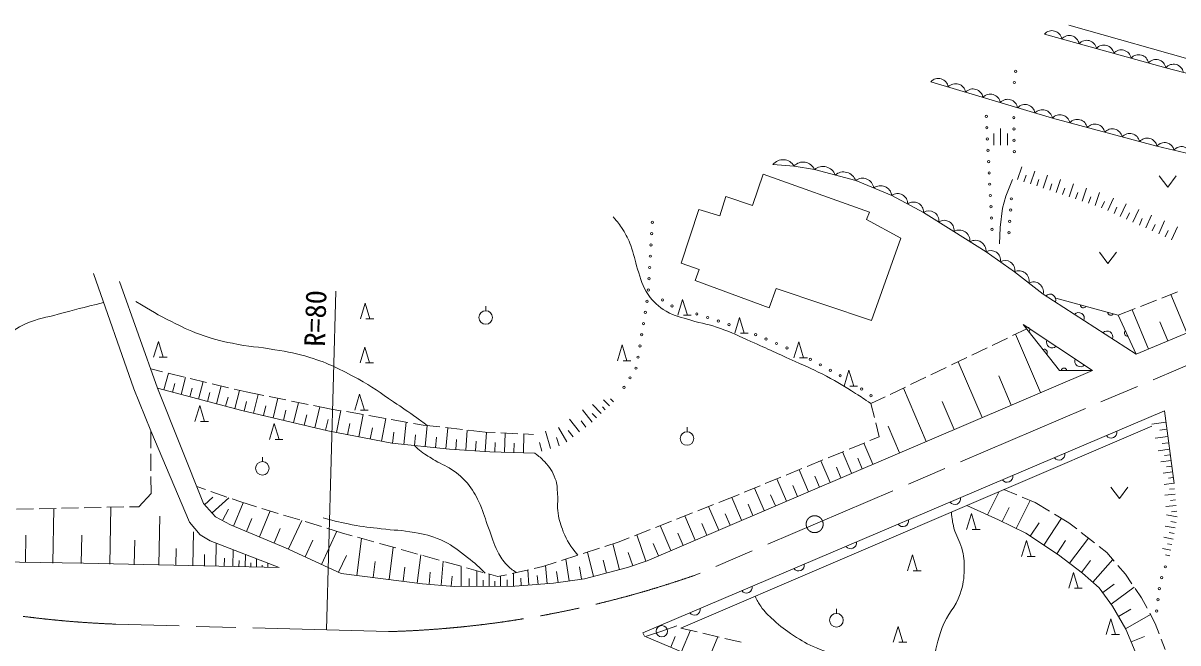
# Model space of a CAD drawing. Units: millimetres, scale not verified. Extents: x 40000 to 680000, y 20000 to 380000.
# Drawn here: x 290610 to 392611, y 262092 to 316886 of the extents above; entities that cross this region are included whole.
import ezdxf
from ezdxf.enums import TextEntityAlignment as Align

# ---------------------------------------------------------------- set-up
doc = ezdxf.new("R2010")
doc.units = ezdxf.units.MM
doc.header["$LTSCALE"] = 1000
doc.linetypes.add('CHAIN', pattern=[18.5, 12, -1.5, 3.5, -1.5])
for name, color, linetype, lineweight in [('M-BMK', 2, 'CHAIN', 13), ('M-STR-HTXT', 7, 'Continuous', 13), ('M-WORK', 1, 'Continuous', 13)]:
    doc.layers.add(name, color=color, linetype=linetype, lineweight=lineweight)
doc.styles.add('ＭＳ ゴシック', font='')
doc.styles.get('ＭＳ ゴシック').set_extended_font_data('MS Gothic')

msp = doc.modelspace()

# ---------------------------------------------------------------- linework, layer by layer
at = {"layer": 'M-BMK'}
for p, q in [((452487, 311873), (350025, 268103)), ((322884, 263091), (298803, 263752))]:
    msp.add_line(p, q, dxfattribs=at)
msp.add_circle((360526, 272589), 750, dxfattribs=at)
for centre, start, end in [((302238, 353686), 239.02752, 267.81275), ((320302, 353053), 271.64359, 289.28407)]:
    msp.add_arc(centre, 90000, start, end, dxfattribs=at)
at = {"layer": 'M-STR-HTXT'}
msp.add_line((317419, 263241), (318241, 293185), dxfattribs=at)
at = {"layer": 'M-WORK'}
for p, q in [((382990, 316698), (403780, 310784)), ((376351, 306081), (376351, 307131)), ((376951, 306081), (376951, 307581)), ((377551, 306081), (377551, 307131)), ((378450, 303055), (378827, 304182)), ((355036, 300773), (355979, 303537)), ((355979, 303537), (365364, 300170)), ((377420, 301576), (378005, 303055)), ((379015, 302865), (379205, 303431)), ((379581, 302676), (379960, 303807)), ((380148, 302486), (380338, 303053)), ((380716, 302296), (381096, 303431)), ((381855, 301914), (382236, 303053)), ((390962, 303381), (391712, 302381)), ((391712, 302381), (392462, 303381)), ((381285, 302105), (381476, 302674)), ((382426, 301723), (382617, 302294)), ((382997, 301532), (383380, 302674)), ((384144, 301148), (384528, 302294)), ((352143, 299847), (352695, 301554)), ((352695, 301554), (355036, 300773)), ((377111, 300535), (377420, 301576)), ((383570, 301340), (383762, 301913)), ((384719, 300955), (384911, 301530)), ((385294, 300762), (385679, 301912)), ((385864, 300561), (386115, 301111)), ((386414, 300309), (386916, 301410)), ((387524, 299802), (388031, 300912)), ((348729, 295668), (350306, 300416)), ((350306, 300416), (352143, 299847)), ((365364, 300170), (365104, 299531)), ((376916, 298812), (377111, 300535)), ((386969, 300056), (387222, 300611)), ((388084, 299546), (388340, 300107)), ((388644, 299290), (389156, 300411)), ((389775, 298774), (390291, 299905)), ((365104, 299531), (368128, 297883)), ((389209, 299032), (389468, 299597)), ((390345, 298513), (390606, 299084)), ((390916, 298253), (391437, 299394)), ((392056, 297732), (392577, 298872)), ((368128, 297883), (365554, 290584)), ((376867, 297365), (376916, 298812)), ((391486, 297992), (391746, 298562)), ((385685, 296632), (386435, 295632)), ((386435, 295632), (387185, 296632)), ((350320, 295103), (348729, 295668)), ((349963, 294128), (350320, 295103)), ((388931, 287613), (406965, 295208)), ((300383, 284548), (296819, 294749)), ((299124, 294041), (302489, 284603)), ((356515, 291722), (349963, 294128)), ((357116, 293429), (356515, 291722)), ((365554, 290584), (357116, 293429)), ((388931, 287613), (380717, 292931)), ((391178, 292574), (392575, 293121)), ((393413, 289501), (391986, 292891)), ((320399, 290740), (320819, 292140)), ((320819, 292140), (321239, 290740)), ((331474, 291460), (331474, 291860)), ((348441, 291055), (348861, 292455)), ((348861, 292455), (349281, 291055)), ((389316, 291845), (390712, 292392)), ((321589, 290740), (320889, 290740)), ((349631, 291055), (348931, 291055)), ((353473, 289470), (353893, 290870)), ((353893, 290870), (354313, 289470)), ((387346, 291074), (388850, 291663)), ((390024, 288074), (388560, 291549)), ((378013, 289256), (379260, 289854)), ((378948, 290250), (385060, 286188)), ((391718, 288787), (391005, 290482)), ((302142, 287350), (302562, 288750)), ((302562, 288750), (302982, 287350)), ((354663, 289470), (353963, 289470)), ((358695, 287304), (359115, 288704)), ((359115, 288704), (359535, 287304)), ((376210, 288391), (377562, 289040)), ((380463, 284221), (378259, 289374)), ((320375, 286838), (320795, 288238)), ((320795, 288238), (321215, 286838)), ((343109, 287031), (343529, 288431)), ((343529, 288431), (343949, 287031)), ((374407, 287526), (375759, 288175)), ((303332, 287350), (302632, 287350)), ((321565, 286838), (320865, 286838)), ((344299, 287031), (343599, 287031)), ((359885, 287304), (359185, 287304)), ((372603, 286661), (373956, 287310)), ((375311, 282017), (373201, 286948)), ((301879, 286315), (302931, 286061)), ((303049, 284456), (303440, 285938)), ((303417, 285943), (304875, 285591)), ((345735, 269363), (385060, 286188)), ((363135, 284802), (363555, 286202)), ((363555, 286202), (363975, 284802)), ((370800, 285796), (372153, 286445)), ((377887, 283119), (376785, 285695)), ((302489, 284603), (306541, 274420)), ((302489, 284603), (309925, 282642)), ((303806, 284256), (304006, 285013)), ((304563, 284056), (304963, 285570)), ((305337, 283852), (305541, 284625)), ((305361, 285474), (306819, 285122)), ((306110, 283648), (306518, 285195)), ((307305, 285005), (308763, 284653)), ((307690, 283231), (308107, 284811)), ((364325, 284802), (363625, 284802)), ((367194, 284066), (368546, 284715)), ((370379, 279907), (368361, 284626)), ((368997, 284931), (370349, 285580)), ((301891, 280839), (300383, 284548)), ((306900, 283440), (307108, 284230)), ((308497, 283018), (308710, 283825)), ((309249, 284536), (310301, 284282)), ((309304, 282805), (309730, 284420)), ((310301, 284282), (311863, 283968)), ((310974, 282393), (311371, 284067)), ((312353, 283870), (313823, 283575)), ((312709, 281981), (313120, 283716)), ((319912, 282668), (320332, 284068)), ((320332, 284068), (320752, 282668)), ((342395, 283048), (341878, 283592)), ((342757, 283393), (342499, 283665)), ((365496, 283251), (366743, 283850)), ((305792, 281668), (306212, 283068)), ((306212, 283068), (306632, 281668)), ((309925, 282642), (317533, 280837)), ((310137, 282591), (310336, 283428)), ((311842, 282187), (312047, 283054)), ((313608, 281768), (313821, 282667)), ((314314, 283477), (315784, 283181)), ((314506, 281555), (314932, 283352)), ((316275, 283083), (317836, 282770)), ((316368, 281113), (316810, 282976)), ((317836, 282770), (318683, 282622)), ((318293, 280690), (318668, 282624)), ((321102, 282668), (320402, 282668)), ((340867, 281599), (340008, 282697)), ((341670, 282359), (340908, 283161)), ((342033, 282704), (341774, 282976)), ((345350, 262996), (391424, 282596)), ((365803, 282027), (365496, 283251)), ((372845, 280962), (371790, 283427)), ((391424, 282596), (392268, 276183)), ((306982, 281668), (306282, 281668)), ((315437, 281334), (315658, 282265)), ((317327, 280886), (317554, 281845)), ((319175, 282536), (320653, 282278)), ((320264, 280307), (320646, 282279)), ((321146, 282192), (322623, 281933)), ((322273, 279918), (322662, 281927)), ((323116, 281847), (324593, 281589)), ((324242, 279634), (324442, 281616)), ((339769, 280740), (338884, 281871)), ((340318, 281170), (339889, 281718)), ((341270, 281978), (340888, 282379)), ((366232, 280318), (365925, 281542)), ((391554, 281605), (390297, 281439)), ((305296, 272778), (301891, 280839)), ((301897, 279316), (301891, 280839)), ((312376, 280083), (312796, 281483)), ((312796, 281483), (313216, 280083)), ((317533, 280837), (323191, 279740)), ((319278, 280499), (319469, 281484)), ((321268, 280113), (321463, 281117)), ((323251, 279734), (323351, 280725)), ((325086, 281503), (325933, 281355)), ((325933, 281355), (327434, 281182)), ((326110, 279445), (326299, 281313)), ((327931, 281124), (329421, 280952)), ((327952, 279259), (328138, 281101)), ((329726, 279127), (329848, 280903)), ((329918, 280895), (331420, 280721)), ((331420, 280721), (332305, 280681)), ((331431, 279011), (331548, 280715)), ((332804, 280658), (334303, 280589)), ((333127, 278944), (333180, 280641)), ((334799, 278892), (334851, 280564)), ((334802, 280567), (335687, 280526)), ((337207, 279289), (336742, 280820)), ((338638, 279855), (337889, 281140)), ((339204, 280298), (338761, 280863)), ((348695, 263406), (390317, 281260)), ((349252, 280760), (349252, 281160)), ((368020, 278897), (367011, 281257)), ((391637, 280976), (391008, 280893)), ((313566, 280083), (312866, 280083)), ((323191, 279740), (328264, 279228)), ((325176, 279539), (325271, 280473)), ((327031, 279352), (327124, 280273)), ((328839, 279188), (328899, 280076)), ((330579, 279069), (330637, 279921)), ((332279, 278970), (332305, 279818)), ((333963, 278918), (333989, 279754)), ((336441, 279057), (336209, 279822)), ((337952, 279515), (337726, 280261)), ((363561, 279218), (364948, 279789)), ((365661, 277888), (364862, 279754)), ((365411, 279980), (366232, 280318)), ((391720, 280347), (390592, 280199)), ((391794, 279783), (391230, 279709)), ((301905, 277316), (301899, 278816)), ((311745, 278127), (311745, 278527)), ((328264, 279228), (331824, 278984)), ((331824, 278984), (335799, 278862)), ((361712, 278457), (363099, 279028)), ((363795, 277090), (362985, 278981)), ((391868, 279219), (390856, 279086)), ((391935, 278713), (391429, 278646)), ((358013, 276934), (359400, 277505)), ((359862, 277695), (361249, 278266)), ((361903, 276280), (361083, 278198)), ((362849, 276685), (362444, 277631)), ((364728, 277489), (364329, 278422)), ((392002, 278207), (391094, 278087)), ((392067, 277711), (391613, 277651)), ((301913, 275292), (301907, 276816)), ((356164, 276172), (357551, 276743)), ((358042, 274628), (357199, 276599)), ((359986, 275460), (359154, 277403)), ((360945, 275870), (360534, 276829)), ((392132, 277215), (391307, 277107)), ((392198, 276720), (391785, 276665)), ((305942, 275927), (306713, 275655)), ((307185, 275489), (308600, 274991)), ((354314, 275411), (355701, 275982)), ((356072, 273785), (355218, 275783)), ((359014, 275044), (358598, 276016)), ((375791, 273427), (376810, 275466)), ((377243, 275652), (378393, 275178)), ((386696, 275851), (387446, 274851)), ((387446, 274851), (388196, 275851)), ((392263, 276224), (391384, 276108)), ((392313, 275726), (391871, 275684)), ((300838, 274137), (301913, 275292)), ((306541, 274420), (307616, 273252)), ((306642, 274310), (307375, 274985)), ((307317, 273578), (308782, 274927)), ((309071, 274825), (309843, 274553)), ((309204, 272422), (310062, 274486)), ((309843, 274553), (311230, 274130)), ((352057, 274498), (353031, 274882)), ((353031, 274882), (353852, 275220)), ((354075, 272931), (353209, 274955)), ((357057, 274207), (356636, 275192)), ((378324, 272207), (379567, 274693)), ((378855, 274987), (380004, 274513)), ((380004, 274513), (381283, 273745)), ((392361, 275229), (391458, 275141)), ((392409, 274731), (391958, 274687)), ((290018, 273912), (291518, 273943)), ((292018, 273953), (293518, 273985)), ((293232, 269149), (293327, 273981)), ((294017, 273995), (295517, 274026)), ((296017, 274037), (297517, 274068)), ((298017, 274079), (299516, 274110)), ((298268, 269050), (298367, 274086)), ((300016, 274120), (300838, 274137)), ((308209, 272929), (308745, 273910)), ((311492, 271471), (312443, 273759)), ((311708, 273983), (313142, 273545)), ((313620, 273399), (315055, 272960)), ((348335, 273032), (349731, 273582)), ((350196, 273765), (351592, 274315)), ((352051, 272065), (351160, 274145)), ((353063, 272498), (352630, 273510)), ((355074, 273358), (354646, 274357)), ((373953, 272124), (374373, 273524)), ((376779, 272980), (373976, 274250)), ((374373, 273524), (374793, 272124)), ((377080, 272829), (377702, 274072)), ((381712, 273488), (382991, 272721)), ((392457, 274233), (391535, 274144)), ((392549, 273238), (391591, 273419)), ((392506, 273736), (392044, 273691)), ((302592, 268965), (302677, 273290)), ((306252, 271643), (305296, 272778)), ((307616, 273252), (308930, 272535)), ((308930, 272535), (313802, 270511)), ((310348, 271946), (310824, 273090)), ((314049, 270396), (315220, 272910)), ((315533, 272814), (316967, 272376)), ((346474, 272299), (347870, 272849)), ((347829, 270259), (346887, 272462)), ((349970, 271175), (349054, 273316)), ((351010, 271620), (350565, 272660)), ((379168, 271785), (376779, 272980)), ((379570, 271521), (380353, 272711)), ((380761, 270738), (382327, 273119)), ((382991, 272721), (383684, 272172)), ((392364, 272256), (391484, 272421)), ((392456, 272747), (391977, 272837)), ((290817, 269197), (290864, 271613)), ((295750, 269100), (295800, 271618)), ((305602, 268906), (305661, 271916)), ((307148, 271106), (306252, 271643)), ((312773, 270939), (313305, 272219)), ((316973, 269033), (318336, 271957)), ((317446, 272230), (318833, 271806)), ((318833, 271806), (319670, 271570)), ((320092, 268053), (320504, 271336)), ((320152, 271435), (321596, 271029)), ((343174, 270999), (344148, 271383)), ((344614, 271566), (346009, 272116)), ((345624, 269323), (344807, 271642)), ((348900, 270717), (348442, 271787)), ((375143, 272124), (374443, 272124)), ((382075, 269873), (379168, 271785)), ((383035, 269140), (384723, 271350)), ((384076, 271862), (385252, 270931)), ((392178, 271273), (391363, 271427)), ((392271, 271764), (391831, 271847)), ((300430, 269008), (300473, 271170)), ((304097, 268936), (304127, 270440)), ((313221, 268756), (307148, 271106)), ((307637, 268866), (307677, 270901)), ((309128, 268837), (309158, 270328)), ((313802, 270511), (318700, 268228)), ((315511, 269715), (316192, 271177)), ((322077, 270894), (323521, 270488)), ((322946, 267695), (323304, 270549)), ((324002, 270353), (325446, 269947)), ((340082, 270001), (341510, 270462)), ((341985, 270615), (343174, 270999)), ((343287, 268566), (342698, 270845)), ((346728, 269787), (346257, 270889)), ((378806, 269734), (379226, 271134)), ((379226, 271134), (379646, 269734)), ((381923, 269974), (382686, 271135)), ((385644, 270621), (386336, 270072)), ((391993, 270290), (391242, 270432)), ((392086, 270782), (391678, 270858)), ((281586, 269379), (295958, 269155)), ((306619, 268886), (306639, 269904)), ((308383, 268851), (308397, 269597)), ((309675, 268826), (309686, 269373)), ((310221, 268815), (310243, 269908)), ((311221, 268796), (311236, 269524)), ((318472, 268334), (319171, 269833)), ((321519, 267874), (321698, 269301)), ((325427, 267384), (325738, 269865)), ((325928, 269812), (327372, 269406)), ((327547, 267184), (327728, 269306)), ((338179, 269386), (339606, 269847)), ((338834, 267571), (338553, 269507)), ((341007, 267977), (340453, 270121)), ((342147, 268271), (341853, 269411)), ((343983, 268746), (345735, 269363)), ((344464, 268915), (344056, 270074)), ((368734, 268466), (369154, 269866)), ((369154, 269866), (369574, 268466)), ((379996, 269734), (379296, 269734)), ((384186, 268261), (382075, 269873)), ((384094, 268331), (384903, 269390)), ((385100, 267457), (386859, 269460)), ((386336, 270072), (386990, 269307)), ((391900, 269799), (391525, 269870)), ((295958, 269155), (313221, 268756)), ((310721, 268805), (310729, 269170)), ((311721, 268786), (311725, 268968)), ((312221, 268776), (312228, 269140)), ((324186, 267540), (324342, 268780)), ((326486, 267275), (326576, 268336)), ((327853, 269270), (329297, 268865)), ((329315, 267088), (329311, 268861)), ((329779, 268729), (331223, 268323)), ((330697, 267091), (330693, 268472)), ((333796, 268236), (335259, 268566)), ((333941, 267099), (333938, 268268)), ((335290, 267199), (335183, 268549)), ((335747, 268676), (336514, 268849)), ((336514, 268849), (337703, 269233)), ((336894, 267327), (336766, 268930)), ((337866, 267431), (337725, 268399)), ((339929, 267730), (339770, 268825)), ((340205, 267770), (343983, 268746)), ((369924, 268466), (369224, 268466)), ((382976, 266930), (383396, 268330)), ((383396, 268330), (383816, 266930)), ((387315, 268927), (387969, 268161)), ((318700, 268228), (325895, 267325)), ((325895, 267325), (328696, 267086)), ((328430, 267109), (328505, 267992)), ((330006, 267089), (330004, 267780)), ((331234, 267093), (331233, 267630)), ((331704, 268188), (332542, 267953)), ((331772, 267094), (331770, 268170)), ((332272, 267095), (332271, 267549)), ((332542, 267953), (333309, 268126)), ((332772, 267096), (332770, 268004)), ((333357, 267098), (333355, 267682)), ((334032, 267099), (337457, 267372)), ((334616, 267146), (334562, 267820)), ((336092, 267263), (336028, 268065)), ((337457, 267372), (340205, 267770)), ((385659, 266966), (384186, 268261)), ((385966, 266545), (386989, 267290)), ((387969, 268161), (388545, 267322)), ((328696, 267086), (334032, 267099)), ((384166, 266930), (383466, 266930)), ((386834, 265353), (385659, 266966)), ((386711, 265522), (388757, 267012)), ((388827, 266909), (389403, 266070)), ((388009, 263303), (386834, 265353)), ((389403, 266070), (389883, 265166)), ((362450, 264699), (362450, 265099)), ((386268, 262833), (386688, 264233)), ((386688, 264233), (387108, 262833)), ((387359, 264436), (388458, 265065)), ((387989, 263338), (390185, 264596)), ((390117, 264724), (390597, 263820)), ((347030, 263118), (348351, 263606)), ((348695, 263406), (350151, 263064)), ((348752, 261321), (349549, 263206)), ((367474, 262150), (367894, 263550)), ((367894, 263550), (368314, 262150)), ((388985, 260993), (388009, 263303)), ((390597, 263820), (390955, 262898)), ((345350, 262996), (345509, 262691)), ((345509, 262691), (375526, 250006)), ((347030, 263118), (345685, 262694)), ((347810, 261719), (348208, 262662)), ((350638, 262950), (352098, 262607)), ((351025, 260360), (351986, 262633)), ((352585, 262493), (354045, 262150)), ((368664, 262150), (367964, 262150)), ((387458, 262833), (386758, 262833)), ((388485, 262176), (389649, 262668)), ((391136, 262432), (391493, 261511))]:
    msp.add_line(p, q, dxfattribs=at)
for points in [[(412304, 329014), (403923, 309712), (391547, 312940), (380817, 315915)], [(401259, 303530), (390764, 305993), (381522, 308481), (370792, 311700)], [(380717, 292931), (378181, 294899), (375661, 296654), (372832, 298475), (370149, 300150), (367337, 301646), (364150, 302962), (360509, 303938), (358704, 304247), (356834, 304377)], [(381835, 292561), (387346, 291074), (388931, 287613)], [(385060, 286188), (382153, 286188), (378948, 290250)]]:
    msp.add_lwpolyline(points, dxfattribs=at)
for centre, radius in [((378284, 312624), 100), ((378171, 311630), 100), ((375681, 308637), 100), ((378118, 308525), 100), ((375732, 307638), 100), ((378130, 307525), 100), ((375784, 306639), 100), ((378142, 306525), 100), ((375836, 305641), 100), ((378153, 305525), 100), ((375887, 304642), 100), ((375939, 303643), 100), ((375991, 302645), 100), ((376043, 301646), 100), ((377900, 301349), 100), ((376094, 300647), 100), ((377829, 300351), 100), ((346180, 299274), 100), ((376146, 299649), 100), ((377758, 299354), 100), ((346123, 298276), 100), ((376198, 298650), 100), ((377686, 298356), 100), ((346067, 297278), 100), ((346010, 296279), 100), ((345954, 295281), 100), ((345897, 294282), 100), ((345841, 293284), 100), ((345723, 292292), 100), ((347086, 292417), 100), ((347933, 291885), 100), ((331474, 290860), 600), ((345565, 291305), 100), ((350117, 291177), 100), ((351066, 290861), 100), ((345407, 290317), 100), ((352015, 290546), 100), ((352964, 290231), 100), ((345249, 289330), 100), ((355319, 289349), 100), ((356238, 288954), 100), ((345091, 288342), 100), ((357156, 288559), 100), ((358075, 288164), 100), ((344933, 287355), 100), ((360150, 287158), 100), ((361028, 286678), 100), ((344217, 285528), 100), ((344740, 286380), 100), ((361905, 286198), 100), ((362782, 285717), 100), ((343695, 284675), 100), ((364682, 284528), 100), ((365497, 283948), 100), ((349252, 280160), 600), ((311745, 277527), 600), ((391494, 268818), 100), ((391173, 267871), 100), ((390964, 266898), 100), ((390846, 265905), 100), ((362450, 264099), 600), ((390728, 264913), 100), ((347030, 263118), 500)]:
    msp.add_circle(centre, radius, dxfattribs=at)
for centre, radius, start, end in [((381481, 315333), 883, 10.19138, 138.81413), ((383014, 314908), 883, 10.19138, 138.81413), ((384546, 314483), 883, 10.19138, 138.81413), ((386079, 314058), 883, 10.19138, 138.81413), ((387612, 313633), 883, 10.19138, 138.81413), ((389145, 313208), 883, 10.19138, 138.81413), ((390678, 312783), 883, 10.19138, 138.81413), ((392222, 312361), 889, 11.3342, 139.43631), ((371446, 311096), 890, 9.30159, 137.29992), ((372979, 310636), 890, 9.30159, 137.29992), ((374512, 310176), 890, 9.30159, 137.29992), ((376045, 309717), 890, 9.30159, 137.29992), ((377577, 309257), 890, 9.30159, 137.29992), ((379110, 308797), 890, 9.30159, 137.29992), ((380643, 308337), 890, 9.30159, 137.29992), ((382192, 307901), 886, 10.7722, 139.10167), ((383732, 307486), 886, 10.7722, 139.10167), ((385272, 307072), 886, 10.7722, 139.10167), ((386813, 306657), 886, 10.7722, 139.10167), ((388353, 306242), 886, 10.7722, 139.10167), ((389894, 305828), 886, 10.7722, 139.10167), ((391435, 305484), 843, 10.79381, 142.78948), ((392935, 305132), 843, 10.79381, 142.78948), ((357726, 303685), 1128, 29.85412, 142.18712), ((359507, 303513), 1088, 23.00049, 137.57301), ((361254, 303077), 1138, 19.11393, 130.89591), ((363075, 302590), 1138, 19.11393, 130.89591), ((364759, 302178), 993, 7.31342, 127.77936), ((366352, 301519), 993, 7.31342, 127.77936), ((367860, 300932), 884, 357.75226, 126.24037), ((369266, 300184), 884, 357.75226, 126.24037), ((370622, 299413), 875, 353.40275, 122.64893), ((371963, 298576), 875, 353.40275, 122.64893), ((373292, 297635), 957, 355.76898, 118.69402), ((374706, 296725), 957, 355.76898, 118.69402), ((376097, 295937), 840, 348.9891, 121.27532), ((377357, 295059), 840, 348.9891, 121.27532), ((378573, 294096), 894, 348.3462, 116.05655), ((379842, 293112), 894, 348.3462, 116.05655), ((381315, 292410), 512, 339.75872, 134.39795), ((384263, 291964), 256, 177.57553, 332.21477), ((383833, 290780), 512, 339.75872, 134.39795), ((386677, 291313), 256, 177.57553, 332.21477), ((379264, 289759), 256, 320.96144, 115.60067), ((381508, 288683), 512, 159.07654, 313.71577), ((386351, 289149), 512, 339.75872, 134.39795), ((388143, 289468), 256, 127.27871, 281.91794), ((380813, 287796), 256, 320.96144, 115.60067), ((384007, 287023), 512, 159.07654, 313.71577), ((382560, 286132), 256, 12.68038, 167.31962), ((386715, 280715), 512, 215.72514, 10.36437), ((382114, 278758), 512, 215.72514, 10.36437), ((377513, 276801), 512, 215.72514, 10.36437), ((372912, 274843), 512, 215.72514, 10.36437), ((368311, 272886), 512, 215.72514, 10.36437), ((363710, 270929), 512, 215.72514, 10.36437), ((359109, 268972), 512, 215.72514, 10.36437), ((354508, 267014), 512, 215.72514, 10.36437), ((349907, 265057), 512, 215.72514, 10.36437)]:
    msp.add_arc(centre, radius, start, end, dxfattribs=at)
for points, knots in [([(342730, 299762), (343149, 299269), (343281, 299104), (343575, 298641), (343909, 298113), (344067, 297794), (344290, 297210), (344592, 296420), (344615, 295929), (344892, 295129), (345202, 294233), (345268, 293657), (345818, 292885), (346312, 292194), (346688, 291850), (347412, 291406), (348182, 290934), (348729, 290901), (349590, 290626), (350607, 290301), (351222, 290261), (352224, 289894), (353290, 289504), (353852, 289198), (354890, 288740), (356427, 288061), (357283, 287670), (358808, 286968), (359892, 286469), (360524, 286237), (361572, 285667), (362595, 285111), (363162, 284785), (364141, 284155), (364676, 283811), (364855, 283696), (365496, 283251)], [0, 0, 0, 0, 1, 1, 1, 2, 2, 2, 3, 3, 3, 4, 4, 4, 5, 5, 5, 6, 6, 6, 7, 7, 7, 8, 8, 8, 9, 9, 9, 10, 10, 10, 11, 11, 11, 12, 12, 12, 12]), ([(242108, 297260), (244877, 296307), (245613, 296036), (247839, 295195), (251259, 293904), (253121, 293040), (256496, 291635), (259798, 290260), (261660, 289516), (264934, 288075), (267569, 286914), (268975, 286105), (271640, 285014), (273844, 284112), (275132, 283735), (277420, 283075), (278552, 282749), (279186, 282516), (280358, 282393), (281395, 282284), (282010, 282364), (283016, 282636), (283880, 282870), (284391, 283053), (285089, 283612), (285858, 284227), (286231, 284666), (286772, 285490), (287118, 286017), (287185, 286385), (287503, 286928), (287985, 287749), (288243, 288234), (288894, 288928), (289544, 289622), (290029, 289921), (290893, 290318), (291940, 290798), (292613, 290837), (293722, 291147), (295274, 291582), (295784, 291701), (297717, 292179)], [0, 0, 0, 0, 1, 1, 1, 2, 2, 2, 3, 3, 3, 4, 4, 4, 5, 5, 5, 6, 6, 6, 7, 7, 7, 8, 8, 8, 9, 9, 9, 10, 10, 10, 11, 11, 11, 12, 12, 12, 13, 13, 13, 14, 14, 14, 14]), ([(300564, 292283), (302030, 291396), (302444, 291129), (303710, 290503), (304665, 290030), (305195, 289742), (306198, 289381), (307304, 288982), (307948, 288819), (309100, 288576), (310551, 288270), (311395, 288276), (312855, 288015), (314065, 287799), (314755, 287703), (315928, 287332), (317668, 286783), (318591, 286301), (320195, 285430), (321473, 284737), (322109, 284215), (323317, 283406), (324131, 282861), (324598, 282570), (325390, 281992), (325748, 281731), (325866, 281645), (326299, 281313)], [0, 0, 0, 0, 1, 1, 1, 2, 2, 2, 3, 3, 3, 4, 4, 4, 5, 5, 5, 6, 6, 6, 7, 7, 7, 8, 8, 8, 9, 9, 9, 9]), ([(334174, 268321), (333784, 268582), (333647, 268689), (333358, 268980), (332965, 269374), (332803, 269657), (332545, 270150), (332135, 270936), (332030, 271434), (331716, 272264), (331412, 273066), (331327, 273549), (330968, 274328), (330653, 275013), (330469, 275406), (330009, 276003), (329567, 276575), (329262, 276863), (328676, 277287), (328075, 277722), (327653, 277831), (327018, 278214), (326521, 278513), (326215, 278645), (325766, 279011), (325526, 279206), (325436, 279280), (325176, 279539)], [0, 0, 0, 0, 1, 1, 1, 2, 2, 2, 3, 3, 3, 4, 4, 4, 5, 5, 5, 6, 6, 6, 7, 7, 7, 8, 8, 8, 9, 9, 9, 9]), ([(335799, 278862), (336216, 278569), (336360, 278442), (336668, 278118), (337149, 277613), (337354, 277251), (337619, 276606), (337825, 276107), (337764, 275775), (337812, 275237), (337871, 274584), (337776, 274208), (337863, 273558), (337951, 272900), (338083, 272541), (338326, 271924), (338675, 271038), (338947, 270727), (339596, 269844)], [0, 0, 0, 0, 1, 1, 1, 2, 2, 2, 3, 3, 3, 4, 4, 4, 5, 5, 5, 6, 6, 6, 6]), ([(371995, 254812), (371606, 255923), (371489, 256297), (371301, 257282), (371080, 258445), (370973, 259125), (371074, 260306), (371181, 261558), (371366, 262260), (371789, 263443), (372235, 264690), (372951, 265183), (373382, 266435), (373666, 267256), (373710, 267762), (373740, 268630), (373765, 269352), (373700, 269768), (373512, 270467), (373320, 271183), (373005, 271518), (372830, 272239), (372696, 272786), (372664, 273006), (372605, 273663)], [0, 0, 0, 0, 1, 1, 1, 2, 2, 2, 3, 3, 3, 4, 4, 4, 5, 5, 5, 6, 6, 6, 7, 7, 7, 8, 8, 8, 8]), ([(317108, 273142), (318317, 272821), (318664, 272728), (319677, 272540), (320673, 272355), (321241, 272307), (322246, 272182), (323387, 272041), (324042, 272071), (325172, 271857), (326099, 271682), (326633, 271584), (327497, 271207), (328398, 270814), (328826, 270433), (329611, 269841), (330363, 269274), (330616, 269038), (331434, 268264)], [0, 0, 0, 0, 1, 1, 1, 2, 2, 2, 3, 3, 3, 4, 4, 4, 5, 5, 5, 6, 6, 6, 6]), ([(355270, 266227), (355463, 265805), (355545, 265666), (355766, 265333), (356124, 264794), (356421, 264562), (356893, 264119), (357530, 263523), (357935, 263239), (358660, 262754), (359409, 262253), (359858, 262005), (360686, 261648), (361635, 261240), (362235, 261188), (363179, 260770), (363666, 260555), (363990, 260490), (364382, 260131), (364683, 259856), (364792, 259637), (364979, 259275), (365242, 258764), (365254, 258490), (365343, 257851)], [0, 0, 0, 0, 1, 1, 1, 2, 2, 2, 3, 3, 3, 4, 4, 4, 5, 5, 5, 6, 6, 6, 7, 7, 7, 8, 8, 8, 8])]:
    msp.add_open_spline(points, degree=3, knots=knots, dxfattribs=at)

# ---------------------------------------------------------------- texts
at = {"layer": 'M-STR-HTXT', "style": 'ＭＳ ゴシック'}
msp.add_text('R=80', height=1833, rotation=88.427, dxfattribs=at).set_placement((316424, 290782), align=Align.MIDDLE_CENTER)

doc.saveas('drawing.dxf')
